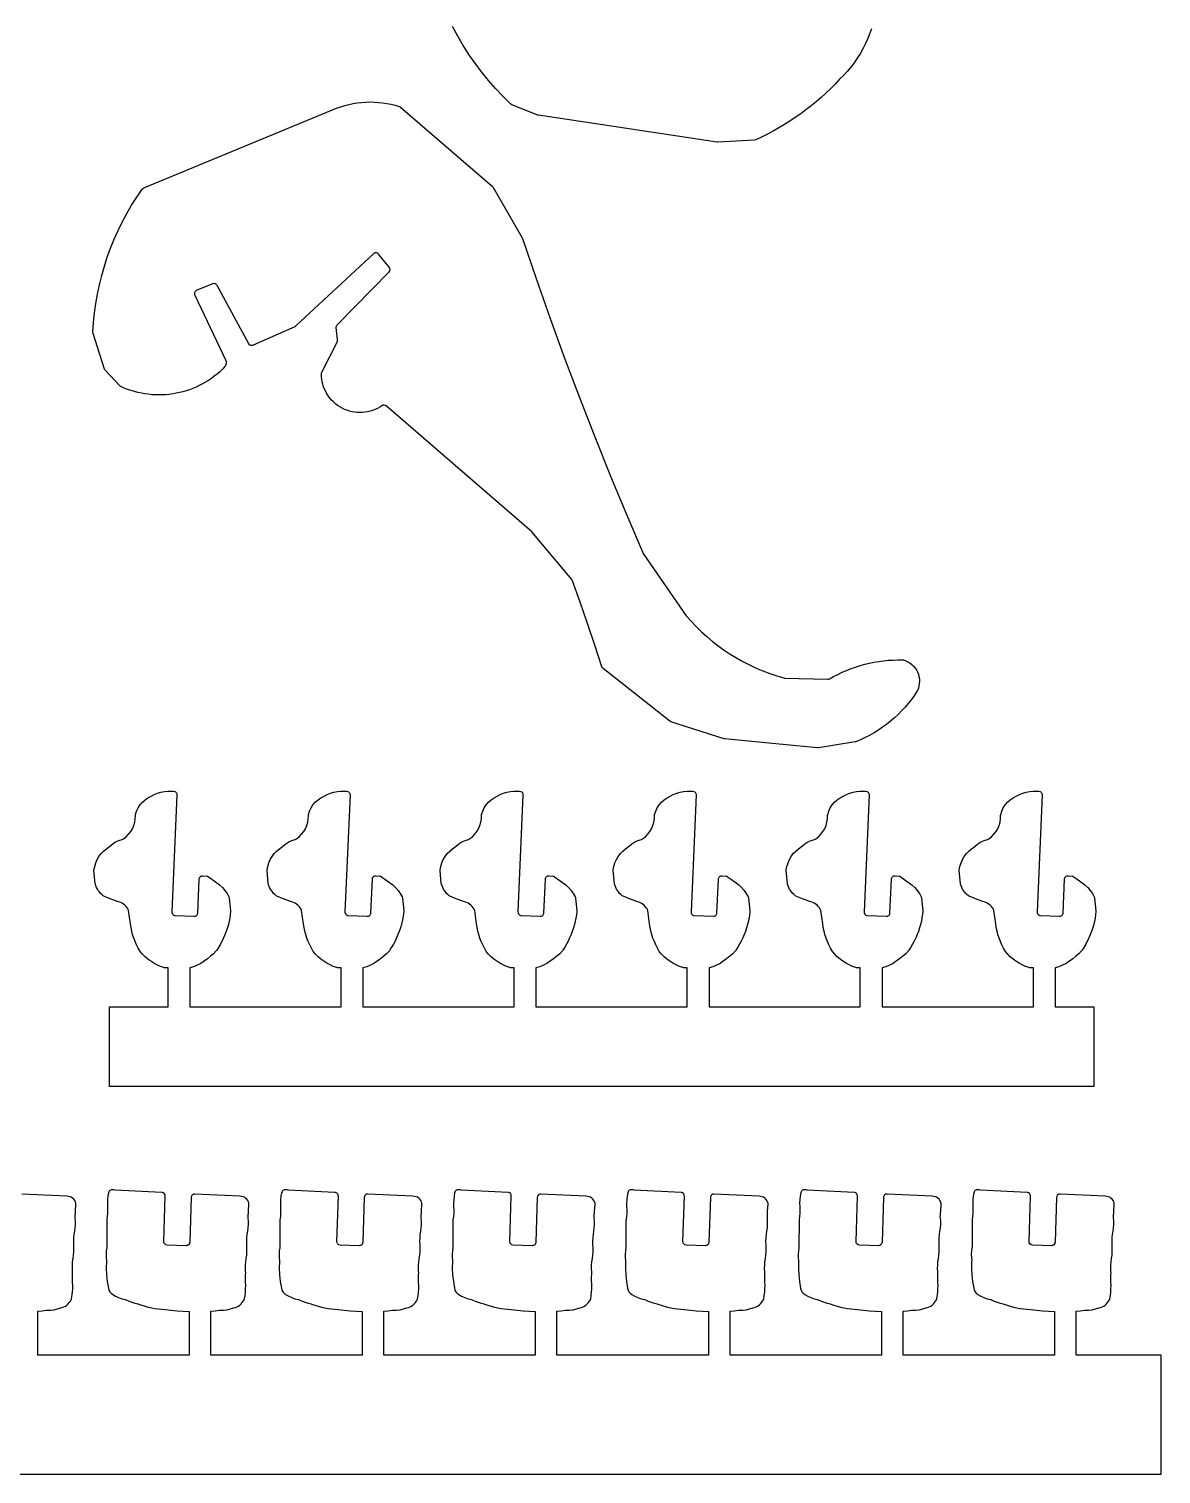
# Model space of a CAD drawing. Header units: millimetres. Extents: x -589 to -2, y 2 to 749.
# Drawn here: x -133.5 to -2.6, y 138.4 to 305.4 of the extents above; entities that cross this region are included whole.
import ezdxf

# ---------------------------------------------------------------- set-up
doc = ezdxf.new("R2010")
doc.units = ezdxf.units.MM
doc.header["$MEASUREMENT"] = 0

msp = doc.modelspace()

# ---------------------------------------------------------------- linework, layer by layer
for points in [[(-36.12, 305.37), (-36.33, 304.77), (-36.56, 304.19), (-36.82, 303.61), (-37.11, 303.05), (-37.42, 302.5), (-37.75, 301.97), (-38.11, 301.45), (-38.5, 300.95), (-38.9, 300.46), (-39.34, 299.99), (-39.79, 299.55), (-40.31, 299), (-40.84, 298.46), (-41.39, 297.94), (-41.94, 297.43), (-42.51, 296.94), (-43.09, 296.47), (-43.69, 296), (-44.29, 295.56), (-44.91, 295.13), (-45.53, 294.71), (-46.17, 294.31), (-46.81, 293.93), (-47.47, 293.56), (-48.13, 293.21), (-48.81, 292.87), (-49.49, 292.55), (-49.63, 292.52), (-53.85, 292.29), (-53.94, 292.29), (-74.58, 295.39), (-74.66, 295.41), (-77.66, 296.6), (-77.79, 296.69), (-78.69, 297.56), (-79.55, 298.48), (-80.38, 299.42), (-81.16, 300.39), (-81.91, 301.39), (-82.62, 302.41), (-83.29, 303.46), (-83.92, 304.54), (-84.51, 305.63)], [(-120.21, 287), (-109.3, 291.53), (-98.38, 296.03), (-97.92, 296.22), (-97.45, 296.38), (-96.98, 296.52), (-96.5, 296.65), (-96.02, 296.74), (-95.54, 296.82), (-95.05, 296.88), (-94.56, 296.91), (-94.07, 296.93), (-93.58, 296.92), (-93.09, 296.88), (-92.6, 296.83), (-92.12, 296.75), (-91.63, 296.66), (-91.15, 296.54), (-90.68, 296.4), (-90.61, 296.36), (-90.55, 296.31), (-79.94, 287.21), (-79.86, 287.11), (-76.49, 281.23), (-76.45, 281.15), (-74.87, 276.53), (-73.25, 271.93), (-71.57, 267.35), (-69.84, 262.78), (-68.07, 258.23), (-66.25, 253.7), (-64.38, 249.19), (-62.47, 244.7), (-62.43, 244.64), (-57.53, 237.58), (-56.96, 236.94), (-56.37, 236.33), (-55.76, 235.73), (-55.13, 235.17), (-54.48, 234.62), (-53.81, 234.1), (-53.12, 233.61), (-52.42, 233.14), (-51.69, 232.7), (-50.96, 232.29), (-50.2, 231.9), (-49.43, 231.54), (-48.65, 231.21), (-47.86, 230.91), (-47.05, 230.64), (-46.23, 230.4), (-46.14, 230.38), (-41.16, 230.24), (-41.06, 230.24), (-40.96, 230.29), (-40.48, 230.56), (-39.98, 230.81), (-39.48, 231.05), (-38.98, 231.27), (-38.46, 231.47), (-37.94, 231.65), (-37.42, 231.82), (-36.89, 231.97), (-36.35, 232.1), (-35.82, 232.21), (-35.27, 232.3), (-34.73, 232.37), (-34.18, 232.43), (-33.63, 232.46), (-33.07, 232.48), (-32.52, 232.48), (-32.42, 232.47), (-32.15, 232.38), (-31.9, 232.26), (-31.67, 232.12), (-31.45, 231.95), (-31.25, 231.76), (-31.08, 231.56), (-30.92, 231.33), (-30.79, 231.08), (-30.69, 230.82), (-30.62, 230.56), (-30.57, 230.28), (-30.56, 230.01), (-30.58, 229.74), (-30.62, 229.47), (-30.69, 229.2), (-30.79, 228.94), (-30.82, 228.89), (-31.14, 228.4), (-31.49, 227.92), (-31.85, 227.46), (-32.23, 227.02), (-32.62, 226.59), (-33.03, 226.17), (-33.46, 225.77), (-33.9, 225.39), (-34.36, 225.03), (-34.83, 224.69), (-35.31, 224.36), (-35.81, 224.05), (-36.32, 223.76), (-36.84, 223.5), (-37.37, 223.25), (-37.91, 223.02), (-38, 223.01), (-42.23, 222.32), (-42.33, 222.32), (-47.98, 222.87), (-53.07, 223.35), (-53.14, 223.36), (-59.29, 225.31), (-59.42, 225.39), (-67.13, 231.5), (-67.22, 231.58), (-67.28, 231.69), (-68.08, 234.19), (-68.91, 236.68), (-69.77, 239.16), (-70.66, 241.63), (-70.72, 241.75), (-75.34, 247.26), (-75.38, 247.31), (-92.19, 261.81), (-92.3, 261.88), (-92.43, 261.91), (-92.56, 261.9), (-92.68, 261.84), (-92.94, 261.67), (-93.21, 261.52), (-93.49, 261.39), (-93.77, 261.29), (-94.06, 261.2), (-94.35, 261.13), (-94.65, 261.08), (-94.95, 261.05), (-95.25, 261.04), (-95.55, 261.06), (-95.85, 261.09), (-96.14, 261.14), (-96.44, 261.22), (-96.73, 261.31), (-97.01, 261.42), (-97.29, 261.56), (-97.56, 261.71), (-97.82, 261.88), (-98.06, 262.07), (-98.29, 262.27), (-98.5, 262.49), (-98.69, 262.72), (-98.87, 262.96), (-99.04, 263.21), (-99.18, 263.47), (-99.31, 263.75), (-99.42, 264.03), (-99.51, 264.32), (-99.58, 264.61), (-99.63, 264.91), (-99.65, 265.22), (-99.66, 265.53), (-99.65, 265.62), (-99.62, 265.7), (-97.83, 269.26), (-97.8, 269.36), (-97.8, 269.48), (-97.96, 270.86), (-97.96, 270.95), (-97.95, 271.04), (-97.91, 271.12), (-97.86, 271.2), (-91.85, 277.3), (-91.76, 277.41), (-91.73, 277.55), (-91.75, 277.69), (-91.81, 277.82), (-93.07, 279.36), (-93.13, 279.42), (-93.2, 279.46), (-93.28, 279.5), (-93.36, 279.51), (-93.44, 279.51), (-93.52, 279.49), (-93.59, 279.45), (-93.65, 279.4), (-102.65, 271.05), (-102.75, 270.97), (-107.56, 268.83), (-107.63, 268.8), (-107.7, 268.79), (-107.85, 268.81), (-107.97, 268.89), (-108.06, 269), (-111.73, 275.73), (-111.83, 275.85), (-111.95, 275.92), (-112.09, 275.94), (-112.24, 275.91), (-114.09, 275.17), (-114.16, 275.13), (-114.22, 275.07), (-114.27, 275.01), (-114.3, 274.94), (-114.33, 274.86), (-114.33, 274.78), (-114.33, 274.7), (-114.3, 274.62), (-110.71, 267.06), (-110.67, 266.93), (-110.67, 266.8), (-110.72, 266.55), (-110.76, 266.45), (-110.82, 266.36), (-111.12, 266.06), (-111.42, 265.77), (-111.74, 265.5), (-112.06, 265.24), (-112.39, 265), (-112.73, 264.77), (-113.08, 264.55), (-113.43, 264.35), (-113.79, 264.17), (-114.16, 263.99), (-114.53, 263.84), (-114.91, 263.69), (-115.29, 263.57), (-115.68, 263.45), (-116.07, 263.35), (-116.46, 263.27), (-116.86, 263.2), (-117.26, 263.15), (-117.66, 263.11), (-118.06, 263.09), (-118.47, 263.08), (-118.87, 263.09), (-119.27, 263.11), (-119.68, 263.16), (-120.08, 263.21), (-120.48, 263.28), (-120.88, 263.37), (-121.28, 263.47), (-121.68, 263.59), (-122.07, 263.73), (-122.46, 263.88), (-122.84, 264.05), (-122.91, 264.09), (-122.97, 264.14), (-124.66, 265.93), (-124.71, 266), (-124.75, 266.08), (-126.07, 270.2), (-126.08, 270.34), (-126.01, 271.45), (-125.9, 272.56), (-125.75, 273.65), (-125.56, 274.74), (-125.33, 275.82), (-125.06, 276.9), (-124.76, 277.96), (-124.42, 279.01), (-124.04, 280.04), (-123.63, 281.06), (-123.17, 282.07), (-122.69, 283.06), (-122.16, 284.04), (-121.61, 285), (-121.01, 285.94), (-120.39, 286.86), (-120.31, 286.94), (-120.21, 287)], [(-120.63, 198.8), (-120.84, 199.17), (-121.03, 199.56), (-121.2, 199.95), (-121.36, 200.35), (-121.49, 200.75), (-121.59, 201.16), (-121.68, 201.58), (-121.75, 202), (-121.96, 203.53), (-122.01, 203.67), (-122.12, 203.84), (-122.25, 203.99), (-122.39, 204.13), (-122.55, 204.26), (-122.72, 204.37), (-122.9, 204.46), (-123.09, 204.52), (-123.28, 204.57), (-123.35, 204.6), (-124.09, 204.89), (-124.82, 205.2), (-124.91, 205.24), (-125.07, 205.37), (-125.21, 205.51), (-125.34, 205.67), (-125.46, 205.83), (-125.57, 206), (-125.66, 206.18), (-125.74, 206.37), (-125.8, 206.56), (-125.83, 206.64), (-125.96, 208.14), (-125.96, 208.21), (-125.88, 208.63), (-125.75, 209.03), (-125.59, 209.41), (-125.38, 209.77), (-125.13, 210.1), (-124.85, 210.4), (-124.53, 210.67), (-124.18, 210.91), (-124.12, 210.97), (-123.8, 211.23), (-123.46, 211.45), (-123.09, 211.62), (-122.69, 211.74), (-122.62, 211.76), (-122.55, 211.79), (-122.24, 212.04), (-121.96, 212.33), (-121.71, 212.64), (-121.52, 212.98), (-121.36, 213.34), (-121.25, 213.72), (-121.19, 214.11), (-121.18, 214.51), (-121.17, 214.63), (-121.04, 215.02), (-120.87, 215.39), (-120.64, 215.73), (-120.37, 216.04), (-120.06, 216.31), (-119.73, 216.54), (-119.37, 216.75), (-119, 216.93), (-118.62, 217.07), (-118.23, 217.19), (-117.82, 217.27), (-117.41, 217.31), (-116.78, 217.32), (-116.62, 217.29), (-116.55, 217.25), (-116.49, 217.2), (-116.44, 217.13), (-116.4, 217.06), (-116.38, 216.98), (-116.38, 216.89), (-116.96, 203.38), (-116.96, 203.3), (-116.94, 203.22), (-116.91, 203.15), (-116.86, 203.09), (-116.8, 203.03), (-116.74, 202.99), (-116.66, 202.97), (-116.58, 202.96), (-114.39, 202.86), (-114.23, 202.88), (-114.16, 202.91), (-114.1, 202.96), (-114.04, 203.02), (-114, 203.09), (-113.96, 203.24), (-113.8, 207.14), (-113.79, 207.23), (-113.76, 207.3), (-113.72, 207.37), (-113.66, 207.43), (-113.6, 207.48), (-113.52, 207.52), (-113.45, 207.53), (-113.37, 207.53), (-112.93, 207.5), (-112.83, 207.48), (-112.74, 207.43), (-112.08, 206.97), (-111.44, 206.48), (-111.12, 206.18), (-110.83, 205.85), (-110.57, 205.5), (-110.36, 205.11), (-110.33, 205.04), (-110.32, 204.96), (-110.17, 203.5), (-110.17, 203.43), (-110.21, 203.04), (-110.27, 202.66), (-110.42, 201.9), (-110.68, 201.12), (-110.99, 200.37), (-111.35, 199.63), (-111.77, 198.93), (-111.82, 198.88), (-112.14, 198.54), (-112.48, 198.24), (-112.85, 197.95), (-113.23, 197.69), (-113.61, 197.42), (-114.02, 197.2), (-114.44, 197.03), (-114.88, 196.9), (-114.88, 192.4), (-97.39, 192.4), (-97.39, 196.89), (-97.82, 196.92), (-97.9, 196.94), (-98.3, 197.07), (-98.68, 197.24), (-99.05, 197.44), (-99.4, 197.66), (-99.74, 197.91), (-100.05, 198.18), (-100.35, 198.48), (-100.62, 198.8), (-100.63, 198.8), (-100.84, 199.17), (-101.03, 199.56), (-101.2, 199.95), (-101.35, 200.35), (-101.48, 200.75), (-101.59, 201.16), (-101.68, 201.58), (-101.74, 202), (-101.97, 203.53), (-101.98, 203.6), (-102.02, 203.67), (-102.13, 203.84), (-102.25, 203.99), (-102.4, 204.13), (-102.55, 204.26), (-102.72, 204.37), (-102.9, 204.46), (-103.09, 204.52), (-103.29, 204.57), (-103.34, 204.6), (-104.09, 204.89), (-104.83, 205.2), (-104.9, 205.24), (-105.06, 205.37), (-105.21, 205.51), (-105.34, 205.67), (-105.46, 205.83), (-105.57, 206), (-105.66, 206.18), (-105.74, 206.37), (-105.81, 206.56), (-105.82, 206.64), (-105.96, 208.14), (-105.96, 208.21), (-105.88, 208.63), (-105.76, 209.03), (-105.59, 209.41), (-105.38, 209.77), (-105.13, 210.1), (-104.85, 210.4), (-104.53, 210.67), (-104.18, 210.91), (-104.12, 210.97), (-103.8, 211.23), (-103.46, 211.45), (-103.09, 211.62), (-102.7, 211.74), (-102.62, 211.76), (-102.56, 211.79), (-102.24, 212.04), (-101.96, 212.33), (-101.72, 212.64), (-101.52, 212.98), (-101.36, 213.34), (-101.25, 213.72), (-101.19, 214.11), (-101.17, 214.51), (-101.16, 214.63), (-101.04, 215.02), (-100.87, 215.39), (-100.65, 215.73), (-100.38, 216.04), (-100.06, 216.31), (-99.73, 216.54), (-99.37, 216.75), (-99.01, 216.93), (-98.62, 217.07), (-98.23, 217.19), (-97.83, 217.27), (-97.42, 217.31), (-96.79, 217.32), (-96.62, 217.29), (-96.55, 217.25), (-96.49, 217.2), (-96.44, 217.13), (-96.4, 217.06), (-96.38, 216.98), (-96.37, 216.89), (-96.96, 203.38), (-96.96, 203.3), (-96.94, 203.22), (-96.86, 203.09), (-96.74, 202.99), (-96.66, 202.97), (-96.59, 202.96), (-94.38, 202.86), (-94.23, 202.88), (-94.16, 202.91), (-94.09, 202.96), (-94, 203.09), (-93.98, 203.16), (-93.97, 203.24), (-93.79, 207.14), (-93.78, 207.23), (-93.76, 207.3), (-93.72, 207.37), (-93.66, 207.43), (-93.6, 207.48), (-93.52, 207.52), (-93.44, 207.53), (-93.36, 207.53), (-92.92, 207.5), (-92.82, 207.48), (-92.73, 207.43), (-92.07, 206.97), (-91.43, 206.48), (-91.11, 206.18), (-90.82, 205.85), (-90.57, 205.5), (-90.35, 205.11), (-90.31, 204.96), (-90.16, 203.5), (-90.16, 203.43), (-90.27, 202.66), (-90.43, 201.9), (-90.54, 201.51), (-90.68, 201.12), (-90.83, 200.74), (-90.99, 200.37), (-91.16, 200), (-91.35, 199.63), (-91.56, 199.28), (-91.77, 198.93), (-91.81, 198.88), (-92.14, 198.54), (-92.48, 198.24), (-92.85, 197.95), (-93.24, 197.69), (-93.61, 197.42), (-94.02, 197.2), (-94.44, 197.03), (-94.89, 196.9), (-94.89, 192.4), (-77.4, 192.4), (-77.4, 196.89), (-77.83, 196.92), (-77.89, 196.94), (-78.29, 197.07), (-78.68, 197.24), (-79.05, 197.44), (-79.4, 197.66), (-79.74, 197.91), (-80.06, 198.18), (-80.35, 198.48), (-80.62, 198.8), (-80.84, 199.17), (-81.03, 199.56), (-81.2, 199.95), (-81.35, 200.35), (-81.48, 200.75), (-81.59, 201.16), (-81.68, 201.58), (-81.75, 202), (-81.96, 203.53), (-82.01, 203.67), (-82.12, 203.84), (-82.25, 203.99), (-82.39, 204.13), (-82.55, 204.26), (-82.72, 204.37), (-82.9, 204.46), (-83.09, 204.52), (-83.28, 204.57), (-83.35, 204.6), (-84.09, 204.89), (-84.82, 205.2), (-84.91, 205.24), (-85.06, 205.37), (-85.21, 205.51), (-85.34, 205.67), (-85.46, 205.83), (-85.57, 206), (-85.66, 206.18), (-85.74, 206.37), (-85.8, 206.56), (-85.83, 206.64), (-85.95, 208.14), (-85.95, 208.21), (-85.88, 208.63), (-85.75, 209.03), (-85.59, 209.41), (-85.38, 209.77), (-85.14, 210.1), (-84.85, 210.4), (-84.54, 210.67), (-84.19, 210.91), (-84.11, 210.97), (-83.8, 211.23), (-83.46, 211.45), (-83.08, 211.62), (-82.69, 211.74), (-82.55, 211.79), (-82.23, 212.04), (-81.95, 212.33), (-81.71, 212.64), (-81.51, 212.98), (-81.36, 213.34), (-81.25, 213.72), (-81.19, 214.11), (-81.18, 214.51), (-81.17, 214.63), (-81.04, 215.02), (-80.87, 215.39), (-80.64, 215.73), (-80.37, 216.04), (-80.06, 216.31), (-79.72, 216.54), (-79.37, 216.75), (-79, 216.93), (-78.62, 217.07), (-78.23, 217.19), (-77.82, 217.27), (-77.41, 217.31), (-76.78, 217.32), (-76.62, 217.29), (-76.55, 217.25), (-76.49, 217.2), (-76.44, 217.13), (-76.4, 217.06), (-76.38, 216.98), (-76.38, 216.89), (-76.97, 203.38), (-76.94, 203.22), (-76.91, 203.15), (-76.86, 203.09), (-76.8, 203.03), (-76.74, 202.99), (-76.66, 202.97), (-76.58, 202.96), (-74.39, 202.86), (-74.23, 202.88), (-74.16, 202.91), (-74.1, 202.96), (-74.04, 203.02), (-74, 203.09), (-73.96, 203.24), (-73.79, 207.14), (-73.78, 207.23), (-73.76, 207.3), (-73.72, 207.37), (-73.67, 207.43), (-73.6, 207.48), (-73.53, 207.52), (-73.45, 207.53), (-73.37, 207.53), (-72.93, 207.5), (-72.83, 207.48), (-72.74, 207.43), (-72.08, 206.97), (-71.44, 206.48), (-71.11, 206.18), (-70.82, 205.85), (-70.57, 205.5), (-70.36, 205.11), (-70.33, 205.04), (-70.32, 204.96), (-70.17, 203.5), (-70.17, 203.43), (-70.21, 203.04), (-70.27, 202.66), (-70.34, 202.28), (-70.43, 201.9), (-70.55, 201.51), (-70.68, 201.12), (-70.83, 200.74), (-70.99, 200.37), (-71.17, 200), (-71.36, 199.63), (-71.56, 199.28), (-71.78, 198.93), (-71.82, 198.88), (-72.14, 198.54), (-72.48, 198.24), (-72.85, 197.95), (-73.24, 197.69), (-73.62, 197.42), (-74.02, 197.2), (-74.44, 197.03), (-74.88, 196.9), (-74.88, 192.4), (-57.39, 192.4), (-57.39, 196.89), (-57.82, 196.92), (-57.89, 196.94), (-58.29, 197.07), (-58.68, 197.24), (-59.05, 197.44), (-59.41, 197.66), (-59.74, 197.91), (-60.06, 198.18), (-60.36, 198.48), (-60.63, 198.8), (-60.84, 199.17), (-61.03, 199.56), (-61.2, 199.95), (-61.36, 200.35), (-61.49, 200.75), (-61.6, 201.16), (-61.68, 201.58), (-61.75, 202), (-61.96, 203.53), (-62.01, 203.67), (-62.13, 203.84), (-62.25, 203.99), (-62.39, 204.13), (-62.55, 204.26), (-62.72, 204.37), (-62.9, 204.46), (-63.09, 204.52), (-63.29, 204.57), (-63.35, 204.6), (-64.09, 204.89), (-64.82, 205.2), (-64.9, 205.24), (-65.06, 205.37), (-65.21, 205.51), (-65.34, 205.67), (-65.46, 205.83), (-65.57, 206), (-65.66, 206.18), (-65.74, 206.37), (-65.81, 206.56), (-65.82, 206.64), (-65.96, 208.14), (-65.96, 208.21), (-65.88, 208.63), (-65.76, 209.03), (-65.59, 209.41), (-65.38, 209.77), (-65.13, 210.1), (-64.85, 210.4), (-64.53, 210.67), (-64.18, 210.91), (-64.12, 210.97), (-63.8, 211.23), (-63.46, 211.45), (-63.09, 211.62), (-62.7, 211.74), (-62.62, 211.76), (-62.56, 211.79), (-62.24, 212.04), (-61.96, 212.33), (-61.71, 212.64), (-61.51, 212.98), (-61.36, 213.34), (-61.25, 213.72), (-61.18, 214.11), (-61.17, 214.51), (-61.17, 214.63), (-61.04, 215.02), (-60.87, 215.39), (-60.65, 215.73), (-60.38, 216.04), (-60.06, 216.31), (-59.73, 216.54), (-59.37, 216.75), (-59.01, 216.93), (-58.62, 217.07), (-58.23, 217.19), (-57.83, 217.27), (-57.42, 217.31), (-56.79, 217.32), (-56.62, 217.29), (-56.55, 217.25), (-56.48, 217.2), (-56.44, 217.13), (-56.4, 217.06), (-56.38, 216.98), (-56.37, 216.89), (-56.96, 203.38), (-56.96, 203.3), (-56.94, 203.22), (-56.91, 203.15), (-56.86, 203.09), (-56.8, 203.03), (-56.74, 202.99), (-56.66, 202.97), (-56.58, 202.96), (-54.38, 202.86), (-54.23, 202.88), (-54.16, 202.91), (-54.1, 202.96), (-54.05, 203.02), (-54, 203.09), (-53.98, 203.16), (-53.96, 203.24), (-53.8, 207.14), (-53.79, 207.23), (-53.76, 207.3), (-53.72, 207.37), (-53.66, 207.43), (-53.6, 207.48), (-53.52, 207.52), (-53.44, 207.53), (-53.36, 207.53), (-52.93, 207.5), (-52.83, 207.48), (-52.73, 207.43), (-52.07, 206.97), (-51.43, 206.48), (-51.11, 206.18), (-50.82, 205.85), (-50.57, 205.5), (-50.36, 205.11), (-50.33, 205.04), (-50.31, 204.96), (-50.16, 203.5), (-50.16, 203.43), (-50.26, 202.66), (-50.42, 201.9), (-50.54, 201.51), (-50.68, 201.12), (-50.83, 200.74), (-50.99, 200.37), (-51.16, 200), (-51.35, 199.63), (-51.56, 199.28), (-51.77, 198.93), (-51.81, 198.88), (-52.14, 198.54), (-52.48, 198.24), (-52.85, 197.95), (-53.23, 197.69), (-53.61, 197.42), (-54.02, 197.2), (-54.44, 197.03), (-54.88, 196.9), (-54.88, 192.4), (-37.4, 192.4), (-37.4, 196.89), (-37.82, 196.92), (-37.9, 196.94), (-38.3, 197.07), (-38.68, 197.24), (-39.05, 197.44), (-39.41, 197.66), (-39.74, 197.91), (-40.06, 198.18), (-40.35, 198.48), (-40.62, 198.8), (-40.84, 199.17), (-41.03, 199.56), (-41.2, 199.95), (-41.35, 200.35), (-41.48, 200.75), (-41.59, 201.16), (-41.68, 201.58), (-41.74, 202), (-41.97, 203.53), (-41.98, 203.6), (-42.02, 203.67), (-42.13, 203.84), (-42.25, 203.99), (-42.4, 204.13), (-42.55, 204.26), (-42.72, 204.37), (-42.9, 204.46), (-43.08, 204.52), (-43.28, 204.57), (-43.34, 204.6), (-44.09, 204.89), (-44.83, 205.2), (-44.9, 205.24), (-45.06, 205.37), (-45.21, 205.51), (-45.34, 205.67), (-45.46, 205.83), (-45.57, 206), (-45.66, 206.18), (-45.74, 206.37), (-45.8, 206.56), (-45.82, 206.64), (-45.95, 208.14), (-45.95, 208.21), (-45.87, 208.63), (-45.75, 209.03), (-45.59, 209.41), (-45.38, 209.77), (-45.14, 210.1), (-44.85, 210.4), (-44.54, 210.67), (-44.19, 210.91), (-44.11, 210.97), (-43.8, 211.23), (-43.46, 211.45), (-43.09, 211.62), (-42.7, 211.74), (-42.62, 211.76), (-42.55, 211.79), (-42.23, 212.04), (-41.95, 212.33), (-41.71, 212.64), (-41.51, 212.98), (-41.36, 213.34), (-41.25, 213.72), (-41.19, 214.11), (-41.18, 214.51), (-41.16, 214.63), (-41.04, 215.02), (-40.87, 215.39), (-40.64, 215.73), (-40.37, 216.04), (-40.06, 216.31), (-39.72, 216.54), (-39.37, 216.75), (-39.01, 216.93), (-38.62, 217.07), (-38.23, 217.19), (-37.83, 217.27), (-37.42, 217.31), (-36.79, 217.32), (-36.62, 217.29), (-36.55, 217.25), (-36.49, 217.2), (-36.44, 217.13), (-36.4, 217.06), (-36.38, 216.98), (-36.38, 216.89), (-36.97, 203.38), (-36.94, 203.22), (-36.87, 203.09), (-36.74, 202.99), (-36.66, 202.97), (-36.59, 202.96), (-34.38, 202.86), (-34.23, 202.88), (-34.16, 202.91), (-34.09, 202.96), (-34.04, 203.02), (-34, 203.09), (-33.98, 203.16), (-33.97, 203.24), (-33.79, 207.14), (-33.78, 207.23), (-33.76, 207.3), (-33.72, 207.37), (-33.67, 207.43), (-33.6, 207.48), (-33.52, 207.52), (-33.45, 207.53), (-33.36, 207.53), (-32.92, 207.5), (-32.83, 207.48), (-32.73, 207.43), (-32.08, 206.97), (-31.44, 206.48), (-31.11, 206.18), (-30.82, 205.85), (-30.57, 205.5), (-30.35, 205.11), (-30.33, 205.04), (-30.32, 204.96), (-30.16, 203.5), (-30.16, 203.43), (-30.27, 202.66), (-30.34, 202.28), (-30.43, 201.9), (-30.55, 201.51), (-30.68, 201.12), (-30.83, 200.74), (-30.99, 200.37), (-31.16, 200), (-31.36, 199.63), (-31.56, 199.28), (-31.78, 198.93), (-31.81, 198.88), (-32.14, 198.54), (-32.48, 198.24), (-32.85, 197.95), (-33.24, 197.69), (-33.61, 197.42), (-34.02, 197.2), (-34.44, 197.03), (-34.88, 196.9), (-34.88, 192.4), (-17.39, 192.4), (-17.39, 196.89), (-17.83, 196.92), (-17.89, 196.94), (-18.29, 197.07), (-18.68, 197.24), (-19.05, 197.44), (-19.41, 197.66), (-19.74, 197.91), (-20.06, 198.18), (-20.35, 198.48), (-20.63, 198.8), (-20.84, 199.17), (-21.03, 199.56), (-21.2, 199.95), (-21.36, 200.35), (-21.49, 200.75), (-21.59, 201.16), (-21.68, 201.58), (-21.75, 202), (-21.96, 203.53), (-22.01, 203.67), (-22.12, 203.84), (-22.25, 203.99), (-22.39, 204.13), (-22.55, 204.26), (-22.72, 204.37), (-22.9, 204.46), (-23.09, 204.52), (-23.28, 204.57), (-23.35, 204.6), (-24.09, 204.89), (-24.82, 205.2), (-24.91, 205.24), (-25.07, 205.37), (-25.21, 205.51), (-25.34, 205.67), (-25.46, 205.83), (-25.57, 206), (-25.66, 206.18), (-25.74, 206.37), (-25.8, 206.56), (-25.83, 206.64), (-25.96, 208.14), (-25.96, 208.21), (-25.88, 208.63), (-25.75, 209.03), (-25.59, 209.41), (-25.38, 209.77), (-25.13, 210.1), (-24.85, 210.4), (-24.53, 210.67), (-24.18, 210.91), (-24.12, 210.97), (-23.8, 211.23), (-23.46, 211.45), (-23.09, 211.62), (-22.69, 211.74), (-22.62, 211.76), (-22.55, 211.79), (-22.24, 212.04), (-21.96, 212.33), (-21.71, 212.64), (-21.52, 212.98), (-21.36, 213.34), (-21.25, 213.72), (-21.19, 214.11), (-21.18, 214.51), (-21.17, 214.63), (-21.04, 215.02), (-20.87, 215.39), (-20.64, 215.73), (-20.37, 216.04), (-20.06, 216.31), (-19.73, 216.54), (-19.37, 216.75), (-19, 216.93), (-18.62, 217.07), (-18.23, 217.19), (-17.82, 217.27), (-17.41, 217.31), (-16.78, 217.32), (-16.62, 217.29), (-16.55, 217.25), (-16.49, 217.2), (-16.44, 217.13), (-16.4, 217.06), (-16.38, 216.98), (-16.38, 216.89), (-16.96, 203.38), (-16.96, 203.3), (-16.94, 203.22), (-16.91, 203.15), (-16.86, 203.09), (-16.8, 203.03), (-16.74, 202.99), (-16.66, 202.97), (-16.58, 202.96), (-14.39, 202.86), (-14.23, 202.88), (-14.16, 202.91), (-14.1, 202.96), (-14.04, 203.02), (-14, 203.09), (-13.96, 203.24), (-13.8, 207.14), (-13.79, 207.23), (-13.76, 207.3), (-13.72, 207.37), (-13.66, 207.43), (-13.6, 207.48), (-13.52, 207.52), (-13.45, 207.53), (-13.37, 207.53), (-12.93, 207.5), (-12.83, 207.48), (-12.74, 207.43), (-12.08, 206.97), (-11.44, 206.48), (-11.12, 206.18), (-10.83, 205.85), (-10.57, 205.5), (-10.36, 205.11), (-10.33, 205.04), (-10.32, 204.96), (-10.17, 203.5), (-10.17, 203.43), (-10.21, 203.04), (-10.27, 202.66), (-10.42, 201.9), (-10.68, 201.12), (-10.99, 200.37), (-11.35, 199.63), (-11.77, 198.93), (-11.82, 198.88), (-12.14, 198.54), (-12.48, 198.24), (-12.85, 197.95), (-13.23, 197.69), (-13.61, 197.42), (-14.02, 197.2), (-14.44, 197.03), (-14.88, 196.9), (-14.88, 192.4), (-10.42, 192.4), (-10.42, 183.2), (-14.88, 183.2), (-17.39, 183.2), (-34.88, 183.2), (-37.4, 183.2), (-54.88, 183.2), (-57.39, 183.2), (-74.88, 183.2), (-77.4, 183.2), (-94.89, 183.2), (-97.39, 183.2), (-114.88, 183.2), (-117.39, 183.2), (-124.18, 183.2), (-124.18, 192.4), (-117.39, 192.4), (-117.39, 196.89), (-117.83, 196.92), (-117.89, 196.94), (-118.29, 197.07), (-118.68, 197.24), (-119.05, 197.44), (-119.4, 197.66), (-119.74, 197.91), (-120.06, 198.18), (-120.35, 198.48), (-120.63, 198.8)], [(-9.82, 157.62), (-9.62, 157.67), (-9.44, 157.75), (-9.26, 157.84), (-9.1, 157.95), (-8.95, 158.08), (-8.82, 158.23), (-8.7, 158.39), (-8.59, 158.56), (-8.56, 158.67), (-8.5, 159.05), (-8.45, 159.43), (-8.43, 159.82), (-8.42, 160.2), (-8.44, 160.58), (-8.45, 160.97), (-8.44, 161.35), (-8.42, 161.74), (-8.43, 161.8), (-8.45, 162.19), (-8.45, 162.57), (-8.42, 162.96), (-8.37, 163.34), (-8.31, 163.73), (-8.28, 164.12), (-8.28, 164.52), (-8.29, 164.91), (-8.3, 165.31), (-8.28, 165.7), (-8.25, 166.1), (-8.19, 166.49), (-8.14, 166.87), (-8.11, 167.26), (-8.11, 167.65), (-8.14, 168.03), (-8.15, 168.09), (-8.11, 168.83), (-8.05, 169.57), (-8.05, 169.7), (-8.11, 169.87), (-8.19, 170.04), (-8.3, 170.18), (-8.43, 170.3), (-8.57, 170.4), (-8.74, 170.47), (-8.91, 170.51), (-9.1, 170.52), (-14.31, 170.77), (-14.39, 170.77), (-14.47, 170.75), (-14.54, 170.72), (-14.6, 170.67), (-14.69, 170.54), (-14.73, 170.39), (-14.89, 165.2), (-14.91, 165.12), (-14.93, 165.05), (-15.02, 164.92), (-15.15, 164.84), (-15.23, 164.82), (-15.31, 164.81), (-17.51, 164.89), (-17.66, 164.92), (-17.79, 165.01), (-17.87, 165.15), (-17.89, 165.22), (-17.89, 165.3), (-17.73, 170.54), (-17.73, 170.62), (-17.75, 170.7), (-17.83, 170.83), (-17.96, 170.92), (-18.03, 170.95), (-18.11, 170.96), (-23.52, 171.22), (-23.65, 171.25), (-23.74, 171.27), (-23.82, 171.28), (-23.91, 171.28), (-23.99, 171.25), (-24.06, 171.22), (-24.13, 171.17), (-24.19, 171.11), (-24.24, 171.03), (-24.28, 170.93), (-24.35, 170.54), (-24.39, 170.14), (-24.41, 169.74), (-24.41, 169.35), (-24.39, 168.96), (-24.39, 168.57), (-24.42, 168.19), (-24.47, 167.81), (-24.48, 167.76), (-24.48, 164.65), (-24.49, 164.58), (-24.54, 164.21), (-24.57, 163.83), (-24.56, 163.46), (-24.52, 163.08), (-24.53, 163), (-24.55, 162.22), (-24.51, 161.45), (-24.43, 160.68), (-24.29, 159.92), (-24.24, 159.69), (-24.14, 159.49), (-23.99, 159.31), (-23.8, 159.17), (-23.46, 158.97), (-23.11, 158.81), (-22.73, 158.68), (-22.35, 158.59), (-22.29, 158.57), (-22.24, 158.55), (-21.91, 158.4), (-21.57, 158.28), (-21.22, 158.18), (-20.87, 158.09), (-20.8, 158.07), (-20.43, 157.93), (-20.06, 157.81), (-19.68, 157.71), (-19.29, 157.62), (-18.91, 157.55), (-18.52, 157.5), (-18.12, 157.46), (-17.73, 157.44), (-17.04, 157.35), (-16.35, 157.28), (-15.65, 157.23), (-14.96, 157.2), (-14.96, 152.16), (-22.63, 152.16), (-32.46, 152.16), (-32.46, 157.25), (-31.96, 157.3), (-31.47, 157.38), (-31.39, 157.38), (-30.98, 157.38), (-30.59, 157.42), (-30.19, 157.5), (-29.81, 157.62), (-29.62, 157.67), (-29.44, 157.75), (-29.26, 157.84), (-29.1, 157.95), (-28.95, 158.08), (-28.81, 158.23), (-28.69, 158.39), (-28.59, 158.56), (-28.55, 158.67), (-28.45, 159.43), (-28.42, 159.82), (-28.41, 160.2), (-28.44, 160.58), (-28.45, 160.97), (-28.44, 161.35), (-28.43, 161.74), (-28.44, 161.8), (-28.46, 162.19), (-28.45, 162.57), (-28.43, 162.96), (-28.37, 163.34), (-28.32, 163.73), (-28.28, 164.12), (-28.27, 164.52), (-28.29, 164.91), (-28.29, 165.31), (-28.28, 165.7), (-28.24, 166.1), (-28.19, 166.49), (-28.13, 166.87), (-28.11, 167.26), (-28.11, 167.65), (-28.14, 168.03), (-28.15, 168.09), (-28.11, 168.83), (-28.05, 169.57), (-28.06, 169.7), (-28.11, 169.87), (-28.19, 170.04), (-28.3, 170.18), (-28.43, 170.3), (-28.58, 170.4), (-28.74, 170.47), (-28.92, 170.51), (-29.11, 170.52), (-34.31, 170.77), (-34.39, 170.77), (-34.47, 170.75), (-34.54, 170.72), (-34.6, 170.67), (-34.65, 170.61), (-34.69, 170.54), (-34.71, 170.47), (-34.72, 170.39), (-34.89, 165.2), (-34.9, 165.12), (-34.93, 165.05), (-35.02, 164.92), (-35.15, 164.84), (-35.22, 164.82), (-35.3, 164.81), (-37.51, 164.89), (-37.66, 164.92), (-37.79, 165.01), (-37.83, 165.08), (-37.87, 165.15), (-37.89, 165.22), (-37.89, 165.3), (-37.72, 170.54), (-37.73, 170.62), (-37.75, 170.7), (-37.83, 170.83), (-37.96, 170.92), (-38.03, 170.95), (-38.11, 170.96), (-43.52, 171.22), (-43.65, 171.25), (-43.73, 171.27), (-43.82, 171.28), (-43.9, 171.28), (-43.99, 171.25), (-44.06, 171.22), (-44.13, 171.17), (-44.19, 171.11), (-44.24, 171.03), (-44.28, 170.93), (-44.35, 170.54), (-44.39, 170.14), (-44.41, 169.74), (-44.4, 169.35), (-44.39, 168.96), (-44.39, 168.57), (-44.42, 168.19), (-44.46, 167.81), (-44.48, 167.76), (-44.49, 164.65), (-44.5, 164.58), (-44.55, 164.21), (-44.57, 163.83), (-44.56, 163.46), (-44.53, 163.08), (-44.53, 163), (-44.54, 162.22), (-44.51, 161.45), (-44.43, 160.68), (-44.3, 159.92), (-44.24, 159.69), (-44.14, 159.49), (-43.99, 159.31), (-43.81, 159.17), (-43.47, 158.97), (-43.11, 158.81), (-42.73, 158.68), (-42.35, 158.59), (-42.29, 158.57), (-42.25, 158.55), (-41.91, 158.4), (-41.57, 158.28), (-41.22, 158.18), (-40.86, 158.09), (-40.81, 158.07), (-40.44, 157.93), (-40.06, 157.81), (-39.68, 157.71), (-39.3, 157.62), (-38.91, 157.55), (-38.51, 157.5), (-38.12, 157.46), (-37.72, 157.44), (-37.04, 157.35), (-36.35, 157.28), (-35.66, 157.23), (-34.96, 157.2), (-34.96, 152.16), (-52.45, 152.16), (-52.45, 157.25), (-51.96, 157.3), (-51.48, 157.38), (-51.38, 157.38), (-50.98, 157.38), (-50.59, 157.42), (-50.19, 157.5), (-49.81, 157.62), (-49.62, 157.67), (-49.43, 157.75), (-49.26, 157.84), (-49.1, 157.95), (-48.95, 158.08), (-48.82, 158.23), (-48.7, 158.39), (-48.6, 158.56), (-48.56, 158.67), (-48.5, 159.05), (-48.45, 159.43), (-48.42, 159.82), (-48.41, 160.2), (-48.44, 160.58), (-48.45, 160.97), (-48.44, 161.35), (-48.42, 161.74), (-48.43, 161.8), (-48.46, 162.19), (-48.45, 162.57), (-48.42, 162.96), (-48.37, 163.34), (-48.32, 163.73), (-48.28, 164.12), (-48.28, 164.52), (-48.29, 164.91), (-48.3, 165.31), (-48.28, 165.7), (-48.25, 166.1), (-48.19, 166.49), (-48.14, 166.87), (-48.11, 167.26), (-48.11, 167.65), (-48.14, 168.03), (-48.14, 168.09), (-48.11, 168.83), (-48.05, 169.57), (-48.05, 169.7), (-48.11, 169.87), (-48.19, 170.04), (-48.3, 170.18), (-48.43, 170.3), (-48.58, 170.4), (-48.74, 170.47), (-48.92, 170.51), (-49.1, 170.52), (-54.32, 170.77), (-54.39, 170.77), (-54.47, 170.75), (-54.53, 170.72), (-54.59, 170.67), (-54.65, 170.61), (-54.69, 170.54), (-54.71, 170.47), (-54.72, 170.39), (-54.9, 165.2), (-54.91, 165.12), (-54.93, 165.05), (-55.02, 164.92), (-55.15, 164.84), (-55.22, 164.82), (-55.3, 164.81), (-57.5, 164.89), (-57.66, 164.92), (-57.73, 164.96), (-57.78, 165.01), (-57.83, 165.08), (-57.87, 165.15), (-57.89, 165.22), (-57.89, 165.3), (-57.73, 170.54), (-57.74, 170.62), (-57.75, 170.7), (-57.79, 170.77), (-57.83, 170.83), (-57.96, 170.92), (-58.03, 170.95), (-58.11, 170.96), (-63.53, 171.22), (-63.65, 171.25), (-63.74, 171.27), (-63.82, 171.28), (-63.91, 171.28), (-63.99, 171.25), (-64.07, 171.22), (-64.13, 171.17), (-64.2, 171.11), (-64.24, 171.03), (-64.27, 170.93), (-64.34, 170.54), (-64.39, 170.14), (-64.41, 169.74), (-64.41, 169.35), (-64.39, 168.96), (-64.39, 168.57), (-64.42, 168.19), (-64.47, 167.81), (-64.48, 167.76), (-64.48, 164.65), (-64.5, 164.58), (-64.55, 164.21), (-64.57, 163.83), (-64.56, 163.46), (-64.52, 163.08), (-64.52, 163), (-64.54, 162.22), (-64.51, 161.45), (-64.43, 160.68), (-64.3, 159.92), (-64.24, 159.69), (-64.14, 159.49), (-63.99, 159.31), (-63.8, 159.17), (-63.46, 158.97), (-63.1, 158.81), (-62.73, 158.68), (-62.34, 158.59), (-62.24, 158.55), (-61.91, 158.4), (-61.57, 158.28), (-61.22, 158.18), (-60.87, 158.09), (-60.81, 158.07), (-60.43, 157.93), (-60.06, 157.81), (-59.68, 157.71), (-59.3, 157.62), (-58.91, 157.55), (-58.52, 157.5), (-58.13, 157.46), (-57.73, 157.44), (-57.04, 157.35), (-56.35, 157.28), (-55.65, 157.23), (-54.96, 157.2), (-54.96, 152.16), (-72.45, 152.16), (-72.45, 157.25), (-71.96, 157.3), (-71.48, 157.38), (-71.39, 157.38), (-70.99, 157.38), (-70.59, 157.42), (-70.2, 157.5), (-69.81, 157.62), (-69.62, 157.67), (-69.44, 157.75), (-69.26, 157.84), (-69.1, 157.95), (-68.95, 158.08), (-68.81, 158.23), (-68.69, 158.39), (-68.59, 158.56), (-68.55, 158.67), (-68.5, 159.05), (-68.45, 159.43), (-68.43, 159.82), (-68.42, 160.2), (-68.45, 160.97), (-68.43, 161.74), (-68.43, 161.8), (-68.45, 162.19), (-68.45, 162.57), (-68.42, 162.96), (-68.36, 163.34), (-68.31, 163.73), (-68.28, 164.12), (-68.27, 164.52), (-68.29, 164.91), (-68.3, 165.31), (-68.28, 165.7), (-68.25, 166.1), (-68.19, 166.49), (-68.14, 166.87), (-68.11, 167.26), (-68.11, 167.65), (-68.14, 168.03), (-68.15, 168.09), (-68.11, 168.83), (-68.05, 169.57), (-68.05, 169.7), (-68.1, 169.87), (-68.19, 170.04), (-68.3, 170.18), (-68.43, 170.3), (-68.57, 170.4), (-68.74, 170.47), (-68.91, 170.51), (-69.1, 170.52), (-74.31, 170.77), (-74.39, 170.77), (-74.47, 170.75), (-74.54, 170.72), (-74.6, 170.67), (-74.69, 170.54), (-74.73, 170.39), (-74.89, 165.2), (-74.9, 165.12), (-74.93, 165.05), (-75.02, 164.92), (-75.15, 164.84), (-75.23, 164.82), (-75.31, 164.81), (-77.51, 164.89), (-77.66, 164.92), (-77.79, 165.01), (-77.87, 165.15), (-77.89, 165.22), (-77.89, 165.3), (-77.73, 170.54), (-77.73, 170.62), (-77.75, 170.7), (-77.83, 170.83), (-77.95, 170.92), (-78.03, 170.95), (-78.1, 170.96), (-83.52, 171.22), (-83.65, 171.25), (-83.73, 171.27), (-83.82, 171.28), (-83.91, 171.28), (-83.99, 171.25), (-84.06, 171.22), (-84.13, 171.17), (-84.19, 171.11), (-84.24, 171.03), (-84.28, 170.93), (-84.35, 170.54), (-84.39, 170.14), (-84.41, 169.74), (-84.4, 169.35), (-84.39, 168.96), (-84.39, 168.57), (-84.42, 168.19), (-84.47, 167.81), (-84.48, 167.76), (-84.49, 164.65), (-84.49, 164.58), (-84.54, 164.21), (-84.57, 163.83), (-84.56, 163.46), (-84.53, 163.08), (-84.53, 163), (-84.55, 162.22), (-84.51, 161.45), (-84.43, 160.68), (-84.3, 159.92), (-84.24, 159.69), (-84.14, 159.49), (-83.99, 159.31), (-83.81, 159.17), (-83.47, 158.97), (-83.11, 158.81), (-82.73, 158.68), (-82.35, 158.59), (-82.24, 158.55), (-81.91, 158.4), (-81.57, 158.28), (-81.22, 158.18), (-80.86, 158.09), (-80.81, 158.07), (-80.44, 157.93), (-80.06, 157.81), (-79.68, 157.71), (-79.3, 157.62), (-78.91, 157.55), (-78.52, 157.5), (-78.12, 157.46), (-77.73, 157.44), (-77.04, 157.35), (-76.35, 157.28), (-75.66, 157.23), (-74.97, 157.2), (-74.97, 152.16), (-92.45, 152.16), (-92.45, 157.25), (-91.96, 157.3), (-91.47, 157.38), (-91.38, 157.38), (-90.98, 157.38), (-90.59, 157.42), (-90.19, 157.5), (-89.81, 157.62), (-89.62, 157.67), (-89.43, 157.75), (-89.26, 157.84), (-89.1, 157.95), (-88.95, 158.08), (-88.82, 158.23), (-88.7, 158.39), (-88.6, 158.56), (-88.57, 158.62), (-88.56, 158.67), (-88.5, 159.05), (-88.45, 159.43), (-88.42, 159.82), (-88.41, 160.2), (-88.44, 160.58), (-88.45, 160.97), (-88.44, 161.35), (-88.42, 161.74), (-88.44, 161.8), (-88.46, 162.19), (-88.45, 162.57), (-88.43, 162.96), (-88.37, 163.34), (-88.32, 163.73), (-88.28, 164.12), (-88.27, 164.52), (-88.28, 164.91), (-88.29, 165.31), (-88.28, 165.7), (-88.25, 166.1), (-88.2, 166.49), (-88.14, 166.87), (-88.11, 167.26), (-88.11, 167.65), (-88.13, 168.03), (-88.15, 168.09), (-88.11, 168.83), (-88.06, 169.57), (-88.05, 169.63), (-88.06, 169.7), (-88.11, 169.87), (-88.19, 170.04), (-88.3, 170.18), (-88.43, 170.3), (-88.58, 170.4), (-88.74, 170.47), (-88.92, 170.51), (-89.1, 170.52), (-94.32, 170.77), (-94.39, 170.77), (-94.47, 170.75), (-94.54, 170.72), (-94.6, 170.67), (-94.65, 170.61), (-94.69, 170.54), (-94.71, 170.47), (-94.72, 170.39), (-94.9, 165.2), (-94.91, 165.12), (-94.93, 165.05), (-95.02, 164.92), (-95.15, 164.84), (-95.22, 164.82), (-95.3, 164.81), (-97.51, 164.89), (-97.66, 164.92), (-97.73, 164.96), (-97.78, 165.01), (-97.83, 165.08), (-97.87, 165.15), (-97.9, 165.3), (-97.72, 170.54), (-97.73, 170.62), (-97.75, 170.7), (-97.83, 170.83), (-97.96, 170.92), (-98.03, 170.95), (-98.11, 170.96), (-103.52, 171.22), (-103.64, 171.25), (-103.73, 171.27), (-103.82, 171.28), (-103.9, 171.28), (-103.99, 171.25), (-104.06, 171.22), (-104.13, 171.17), (-104.19, 171.11), (-104.23, 171.03), (-104.27, 170.93), (-104.35, 170.54), (-104.39, 170.14), (-104.41, 169.74), (-104.41, 169.35), (-104.39, 168.96), (-104.39, 168.57), (-104.42, 168.19), (-104.47, 167.81), (-104.47, 167.76), (-104.49, 164.65), (-104.5, 164.58), (-104.55, 164.21), (-104.57, 163.83), (-104.56, 163.46), (-104.52, 163.08), (-104.52, 163), (-104.54, 162.22), (-104.51, 161.45), (-104.43, 160.68), (-104.3, 159.92), (-104.24, 159.69), (-104.14, 159.49), (-103.99, 159.31), (-103.81, 159.17), (-103.46, 158.97), (-103.11, 158.81), (-102.73, 158.68), (-102.34, 158.59), (-102.24, 158.55), (-101.91, 158.4), (-101.57, 158.28), (-101.22, 158.18), (-100.87, 158.09), (-100.81, 158.07), (-100.44, 157.93), (-100.06, 157.81), (-99.68, 157.71), (-99.3, 157.62), (-98.91, 157.55), (-98.52, 157.5), (-98.13, 157.46), (-97.73, 157.44), (-97.04, 157.35), (-96.35, 157.28), (-95.66, 157.23), (-94.96, 157.2), (-94.96, 152.16), (-112.45, 152.16), (-112.45, 157.25), (-111.96, 157.3), (-111.48, 157.38), (-111.38, 157.38), (-110.98, 157.38), (-110.59, 157.42), (-110.2, 157.5), (-109.82, 157.62), (-109.62, 157.67), (-109.44, 157.75), (-109.26, 157.84), (-109.1, 157.95), (-108.95, 158.08), (-108.82, 158.23), (-108.7, 158.39), (-108.59, 158.56), (-108.56, 158.67), (-108.5, 159.05), (-108.45, 159.43), (-108.43, 159.82), (-108.42, 160.2), (-108.44, 160.58), (-108.45, 160.97), (-108.44, 161.35), (-108.42, 161.74), (-108.43, 161.8), (-108.45, 162.19), (-108.45, 162.57), (-108.42, 162.96), (-108.37, 163.34), (-108.31, 163.73), (-108.28, 164.12), (-108.28, 164.52), (-108.29, 164.91), (-108.3, 165.31), (-108.28, 165.7), (-108.25, 166.1), (-108.19, 166.49), (-108.14, 166.87), (-108.11, 167.26), (-108.11, 167.65), (-108.14, 168.03), (-108.15, 168.09), (-108.11, 168.83), (-108.05, 169.57), (-108.05, 169.7), (-108.11, 169.87), (-108.19, 170.04), (-108.3, 170.18), (-108.43, 170.3), (-108.57, 170.4), (-108.74, 170.47), (-108.91, 170.51), (-109.1, 170.52), (-114.31, 170.77), (-114.39, 170.77), (-114.47, 170.75), (-114.54, 170.72), (-114.6, 170.67), (-114.69, 170.54), (-114.73, 170.39), (-114.89, 165.2), (-114.91, 165.12), (-114.93, 165.05), (-115.02, 164.92), (-115.15, 164.84), (-115.23, 164.82), (-115.31, 164.81), (-117.51, 164.89), (-117.66, 164.92), (-117.79, 165.01), (-117.87, 165.15), (-117.89, 165.22), (-117.89, 165.3), (-117.73, 170.54), (-117.73, 170.62), (-117.75, 170.7), (-117.83, 170.83), (-117.96, 170.92), (-118.03, 170.95), (-118.11, 170.96), (-123.52, 171.22), (-123.65, 171.25), (-123.74, 171.27), (-123.82, 171.28), (-123.91, 171.28), (-123.99, 171.25), (-124.06, 171.22), (-124.13, 171.17), (-124.19, 171.11), (-124.24, 171.03), (-124.28, 170.93), (-124.35, 170.54), (-124.39, 170.14), (-124.41, 169.74), (-124.41, 169.35), (-124.39, 168.96), (-124.39, 168.57), (-124.42, 168.19), (-124.47, 167.81), (-124.48, 167.76), (-124.48, 164.65), (-124.49, 164.58), (-124.54, 164.21), (-124.57, 163.83), (-124.56, 163.46), (-124.52, 163.08), (-124.53, 163), (-124.55, 162.22), (-124.51, 161.45), (-124.43, 160.68), (-124.29, 159.92), (-124.24, 159.69), (-124.14, 159.49), (-123.99, 159.31), (-123.8, 159.17), (-123.46, 158.97), (-123.11, 158.81), (-122.73, 158.68), (-122.35, 158.59), (-122.29, 158.57), (-122.24, 158.55), (-121.91, 158.4), (-121.57, 158.28), (-121.22, 158.18), (-120.87, 158.09), (-120.8, 158.07), (-120.43, 157.93), (-120.06, 157.81), (-119.68, 157.71), (-119.29, 157.62), (-118.91, 157.55), (-118.52, 157.5), (-118.12, 157.46), (-117.73, 157.44), (-117.04, 157.35), (-116.35, 157.28), (-115.65, 157.23), (-114.96, 157.2), (-114.96, 152.16), (-132.46, 152.16), (-132.46, 157.25), (-131.96, 157.3), (-131.47, 157.38), (-131.39, 157.38), (-130.98, 157.38), (-130.59, 157.42), (-130.19, 157.5), (-129.81, 157.62), (-129.62, 157.67), (-129.44, 157.75), (-129.26, 157.84), (-129.1, 157.95), (-128.95, 158.08), (-128.81, 158.23), (-128.69, 158.39), (-128.59, 158.56), (-128.55, 158.67), (-128.45, 159.43), (-128.42, 159.82), (-128.41, 160.2), (-128.44, 160.58), (-128.45, 160.97), (-128.44, 161.35), (-128.43, 161.74), (-128.44, 161.8), (-128.46, 162.19), (-128.45, 162.57), (-128.43, 162.96), (-128.37, 163.34), (-128.32, 163.73), (-128.28, 164.12), (-128.27, 164.52), (-128.29, 164.91), (-128.29, 165.31), (-128.28, 165.7), (-128.24, 166.1), (-128.19, 166.49), (-128.13, 166.87), (-128.11, 167.26), (-128.11, 167.65), (-128.14, 168.03), (-128.15, 168.09), (-128.11, 168.83), (-128.05, 169.57), (-128.06, 169.7), (-128.11, 169.87), (-128.19, 170.04), (-128.3, 170.18), (-128.43, 170.3), (-128.58, 170.4), (-128.74, 170.47), (-128.92, 170.51), (-129.11, 170.52), (-134.31, 170.77)], [(-143.81, 138.43), (-128.48, 138.43), (-123.8, 138.43), (-108.48, 138.43), (-103.81, 138.43), (-88.49, 138.43), (-83.81, 138.43), (-68.48, 138.43), (-63.8, 138.43), (-48.48, 138.43), (-43.81, 138.43), (-28.48, 138.43), (-23.8, 138.43), (-8.48, 138.43), (-2.63, 138.43), (-2.63, 145.46), (-2.63, 152.16), (-12.45, 152.16), (-12.45, 157.25), (-11.96, 157.3), (-11.48, 157.38), (-11.38, 157.38), (-10.98, 157.38), (-10.59, 157.42), (-10.2, 157.5), (-9.82, 157.62)]]:
    msp.add_lwpolyline(points)

doc.saveas('drawing.dxf')
